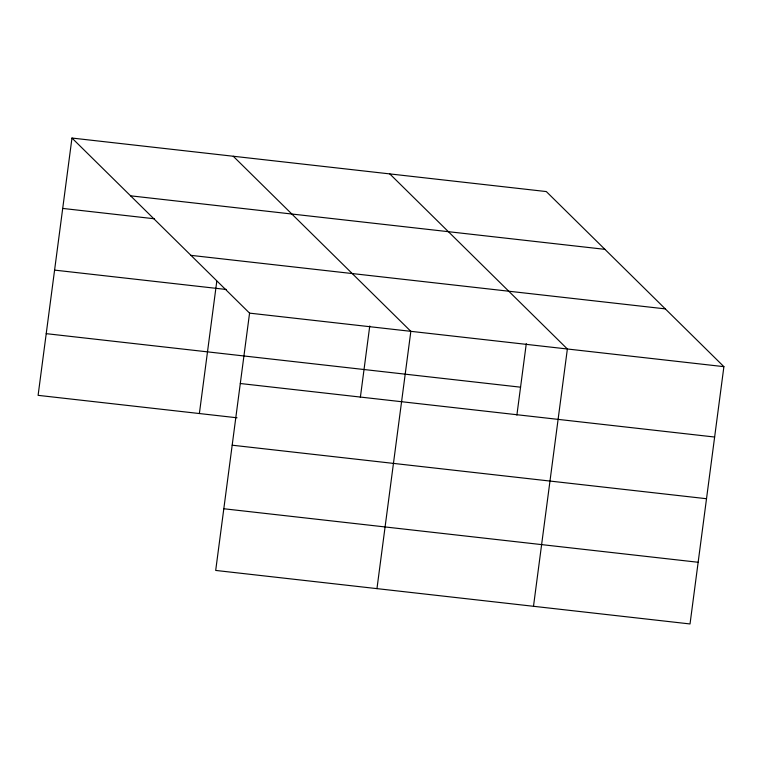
<?xml version="1.0" encoding="UTF-8"?>
<svg xmlns="http://www.w3.org/2000/svg" width="762" height="762" viewBox="0 0 762 762"><rect width="100%" height="100%" fill="white"/><g stroke="black" fill="none" stroke-linecap="round" stroke-linejoin="round"><path stroke-width="1.14" d="M71.971 138.046L249.565 313.134L215.694 570.433L690.029 623.954L723.9 366.655L546.306 191.567L71.971 138.046L38.1 395.345L237.039 417.786M199.377 413.537L216.779 281.321M360.35 397.45L369.76 325.974M376.961 588.626L410.842 331.337L233.248 156.248M516.884 415.109L526.285 343.633M533.495 606.285L567.366 348.996L389.782 173.907M130.578 195.824L604.914 249.345M62.713 208.426L154.524 218.789M190.957 255.356L665.293 308.877M54.588 270.11L226.457 289.503M249.565 313.134L723.9 366.655M46.225 333.661L520.56 387.182M240.297 383.515L714.632 437.036M232.181 445.198L706.517 498.719M223.809 508.749L698.144 562.27"/></g></svg>
